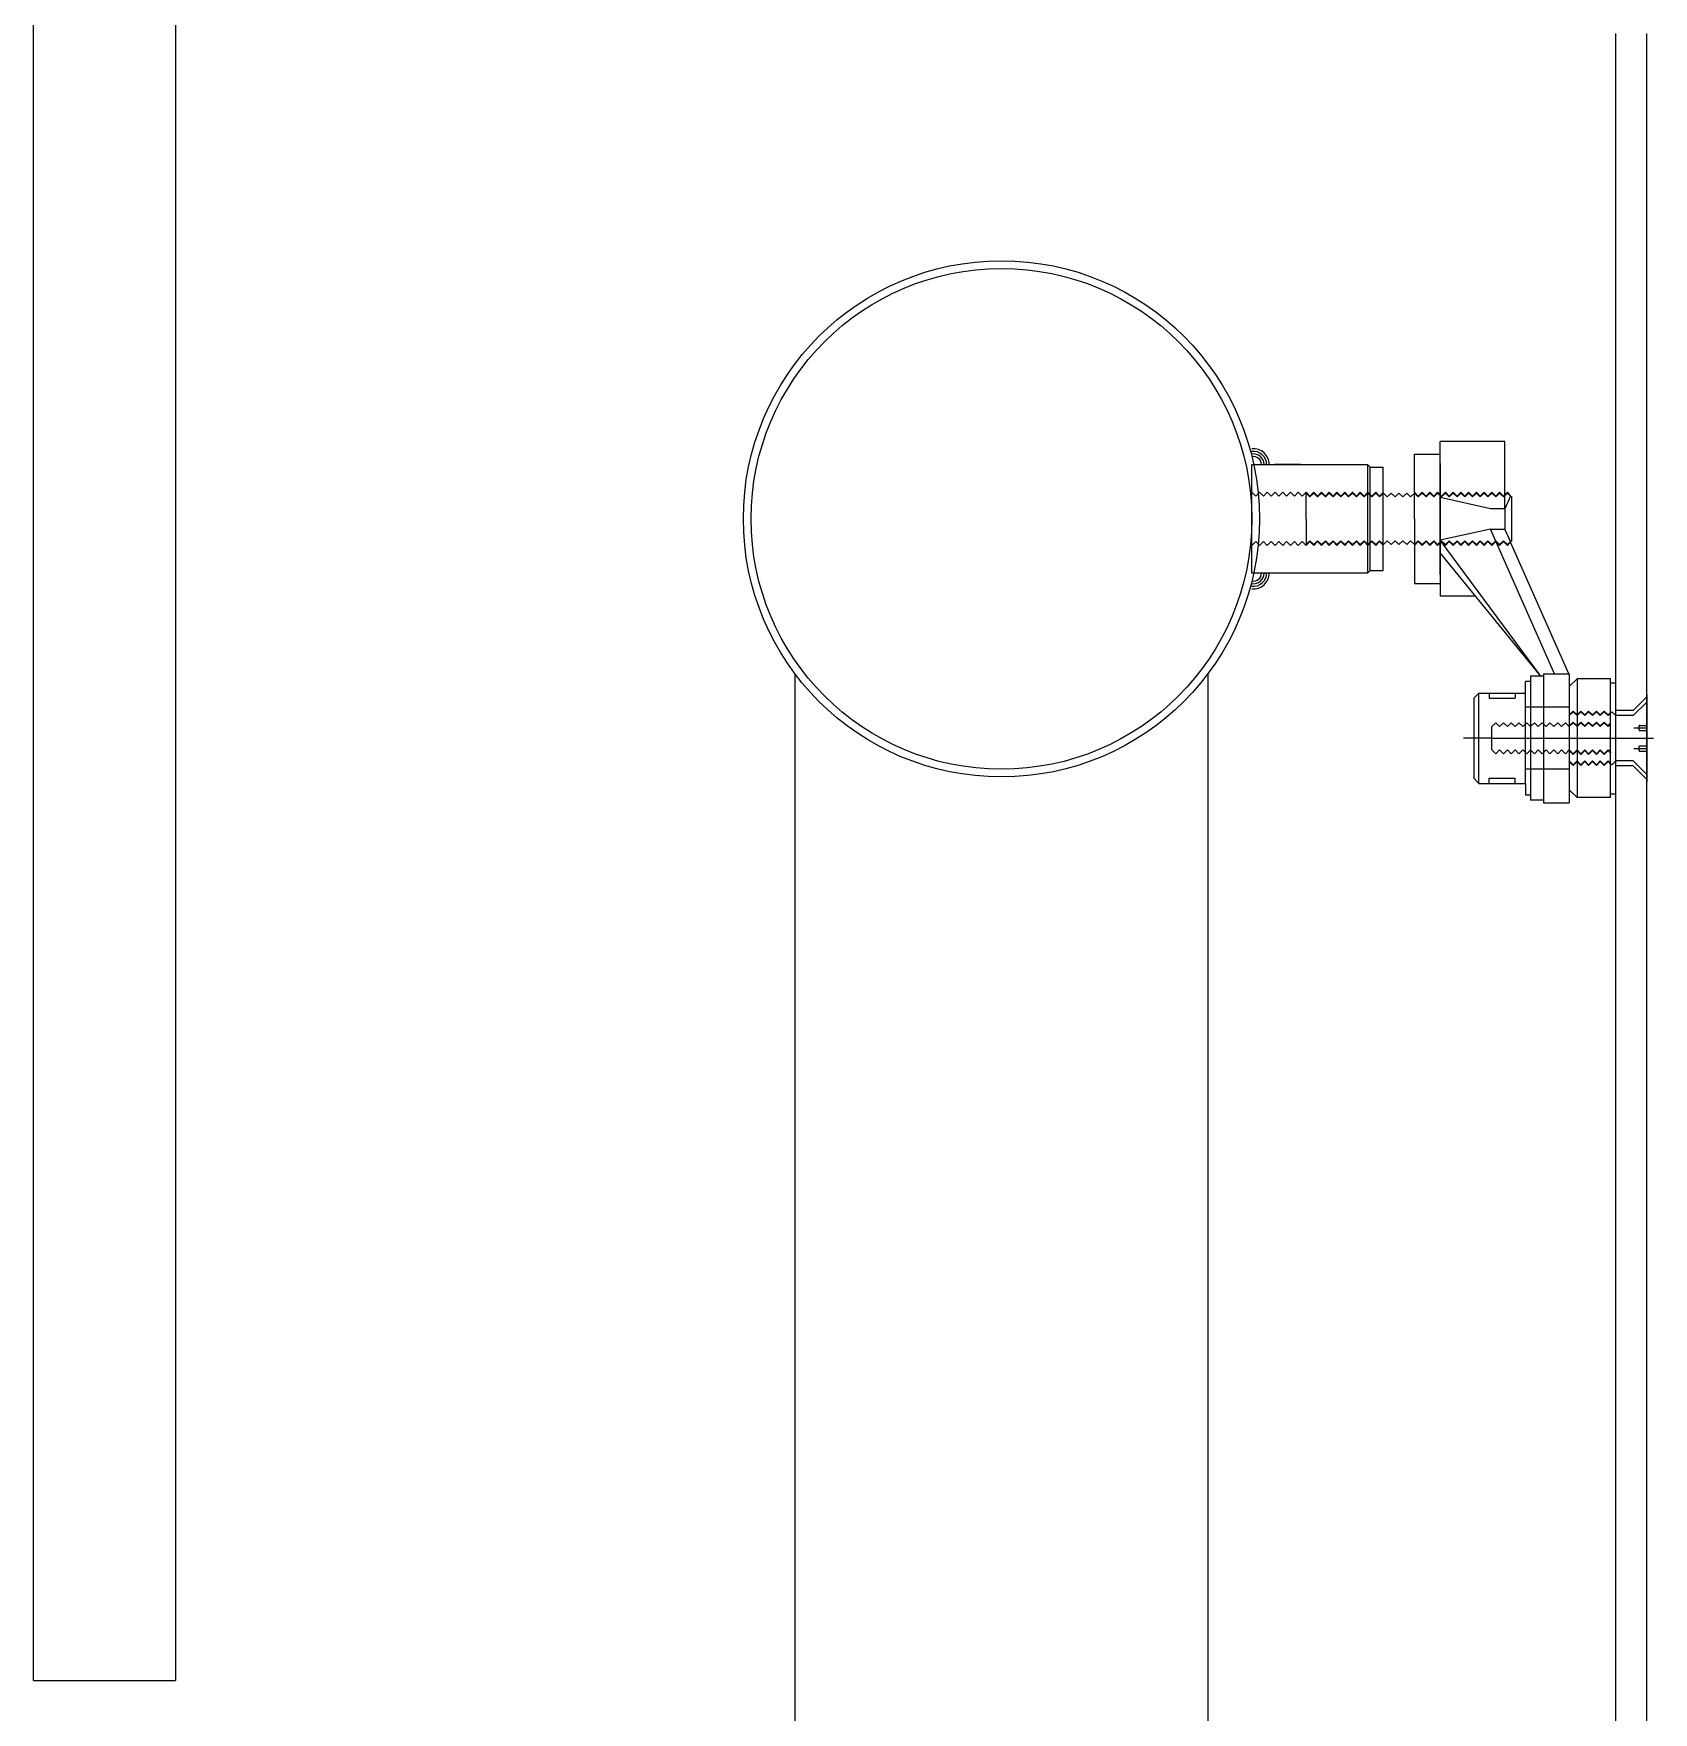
# Model space of a CAD drawing. Header units: millimetres. Extents: x -7614 to 421357, y 85218 to 341757.
# Drawn here: x 154445 to 155073, y 217364 to 218015 of the extents above; entities that cross this region are included whole.
import ezdxf

# ---------------------------------------------------------------- set-up
doc = ezdxf.new("R2010")
doc.units = ezdxf.units.MM
doc.header["$LTSCALE"] = 600
doc.header["$MEASUREMENT"] = 0
doc.linetypes.add('CENTER1', pattern=[8, 6, -1, 0, -1])
doc.linetypes.add('DASH_2', pattern=[34, 30, -1.5, 1, -1.5])
doc.layers.add('e-plan', color=9, linetype='CONTINUOUS')

msp = doc.modelspace()

# ---------------------------------------------------------------- linework, layer by layer
at = {"layer": 'e-plan'}
for p, q in [((154445.36, 217376.72), (154445.36, 219756.72)), ((154500.36, 219756.72), (154500.36, 217376.72)), ((155058.36, 216800.72), (155058.36, 218014.72)), ((155070.36, 216800.72), (155070.36, 218014.72)), ((154917.36, 217805.72), (154917.36, 217847.72)), ((154740.36, 217766.72), (154740.36, 217091.59)), ((154900.36, 217766.72), (154900.36, 217091.59)), ((154445.36, 217376.72), (154500.36, 217376.72))]:
    msp.add_line(p, q, dxfattribs=at)
at = {"layer": 'e-plan', "linetype": 'Continuous'}
for p, q in [((154990.36, 217826.72), (154990.36, 217856.72)), ((155015.36, 217856.72), (154990.36, 217856.72)), ((155015.36, 217830.63), (155015.36, 217856.72)), ((154917.36, 217847.72), (154962.24, 217847.72)), ((154936.24, 217847.72), (154926.29, 217847.72)), ((154963.24, 217846.72), (154962.24, 217847.72)), ((154962.24, 217847.72), (154962.24, 217805.72)), ((154980.36, 217837), (154980.36, 217851.72)), ((154990.36, 217848.22), (154990.36, 217826.72)), ((154990.36, 217848.22), (154990.36, 217826.72)), ((154963.24, 217846.72), (154968.24, 217846.72)), ((154963.24, 217806.72), (154963.24, 217846.72)), ((154968.24, 217836.88), (154968.24, 217846.72)), ((154968.24, 217816.83), (154968.24, 217836.6)), ((154980.36, 217826.72), (154980.36, 217836.72)), ((155009.89, 217830.65), (154990.36, 217834.97)), ((155017.53, 217835.55), (155015.36, 217830.63)), ((155018.04, 217818.04), (155018.05, 217835.4)), ((155015.36, 217830.65), (155009.89, 217830.65)), ((155015.36, 217830.63), (155015.36, 217822.78)), ((154980.36, 217826.72), (154980.36, 217816.72)), ((154990.36, 217826.72), (154990.36, 217796.72)), ((154990.36, 217805.22), (154990.36, 217826.72)), ((154990.36, 217826.72), (154990.36, 217805.22)), ((155009.89, 217822.78), (154990.36, 217818.45)), ((155034.66, 217766.72), (155009.89, 217822.78)), ((155009.89, 217822.78), (155015.36, 217822.78)), ((155017.53, 217817.88), (155015.36, 217822.78)), ((154968.24, 217806.72), (154968.24, 217816.55)), ((154980.36, 217816.43), (154980.36, 217801.72)), ((155029.29, 217765.72), (154990.36, 217818.45)), ((155040.13, 217766.72), (155017.61, 217817.69)), ((154990.36, 217813.4), (155029.18, 217765.72)), ((154962.24, 217805.72), (154917.36, 217805.72)), ((154926.6, 217805.72), (154917.36, 217805.72)), ((154962.24, 217805.72), (154963.24, 217806.72)), ((154963.24, 217806.72), (154968.24, 217806.72)), ((155003.94, 217796.72), (154990.36, 217796.72)), ((155025.36, 217763.72), (155023.36, 217763.72)), ((155030.36, 217765.72), (155025.36, 217765.72)), ((155025.36, 217765.72), (155025.36, 217717.72)), ((155030.36, 217766.73), (155030.36, 217716.73)), ((155030.36, 217766.73), (155040.36, 217766.73)), ((155040.36, 217766.73), (155040.36, 217750.75)), ((155043.36, 217764.72), (155043.36, 217732.97)), ((155056.36, 217764.72), (155043.36, 217764.72)), ((155056.36, 217763.22), (155056.36, 217764.72)), ((155056.36, 217763.22), (155058.36, 217763.22)), ((155056.36, 217751.75), (155056.36, 217763.22)), ((155005.36, 217759.22), (155003.36, 217757.22)), ((155003.36, 217757.22), (155003.36, 217726.22)), ((155005.36, 217759.22), (155023.36, 217759.22)), ((155009.36, 217757.22), (155019.36, 217757.22)), ((155065.11, 217752.47), (155070.36, 217757.72)), ((155070.36, 217758.55), (155070.36, 217724.88)), ((155040.36, 217750.47), (155040.36, 217746.5)), ((155056.36, 217747.5), (155056.36, 217751.47)), ((155065.11, 217752.47), (155058.36, 217752.47)), ((155065.11, 217750.47), (155058.36, 217750.47)), ((155040.36, 217746.22), (155040.36, 217732.97)), ((155056.36, 217736.22), (155056.36, 217747.22)), ((155067.36, 217746.42), (155067.36, 217745.02)), ((155067.36, 217738.42), (155067.36, 217737.02)), ((155040.36, 217732.68), (155040.36, 217716.73)), ((155043.36, 217732.97), (155043.36, 217718.72)), ((155056.36, 217731.97), (155056.36, 217735.93)), ((155056.36, 217718.72), (155056.36, 217731.68)), ((155065.11, 217732.97), (155058.36, 217732.97)), ((155065.11, 217730.97), (155058.36, 217730.97)), ((155065.11, 217730.97), (155070.36, 217725.72)), ((155003.36, 217726.22), (155005.36, 217724.22)), ((155005.36, 217724.22), (155023.36, 217724.22)), ((155009.36, 217726.22), (155019.36, 217726.22)), ((155025.36, 217719.72), (155023.36, 217719.72)), ((155030.36, 217717.72), (155025.36, 217717.72)), ((155056.36, 217718.72), (155043.36, 217718.72)), ((155056.36, 217720.22), (155058.36, 217720.22)), ((155030.36, 217716.73), (155040.36, 217716.73))]:
    msp.add_line(p, q, dxfattribs=at)
at = {"layer": 'e-plan', "linetype": 'DASH_2'}
for p, q in [((154980.36, 217851.72), (154990.36, 217851.72)), ((154980.36, 217801.72), (154990.36, 217801.72)), ((155040.36, 217753.72), (155023.36, 217753.72)), ((155040.36, 217729.72), (155023.36, 217729.72))]:
    msp.add_line(p, q, dxfattribs=at)
at = {"layer": 'e-plan', "linetype": 'CENTER1'}
for p, q in [((154918.86, 217835.5), (154917.36, 217837)), ((154920.36, 217837), (154918.86, 217835.5)), ((154921.86, 217835.5), (154920.36, 217837)), ((154923.36, 217837), (154921.86, 217835.5)), ((154924.86, 217835.5), (154923.36, 217837)), ((154926.36, 217837), (154924.86, 217835.5)), ((154927.86, 217835.5), (154926.36, 217837)), ((154929.36, 217837), (154927.86, 217835.5)), ((154930.86, 217835.5), (154929.36, 217837)), ((154932.36, 217837), (154930.86, 217835.5)), ((154933.86, 217835.5), (154932.36, 217837)), ((154935.36, 217837), (154933.86, 217835.5)), ((154936.86, 217835.5), (154935.36, 217837)), ((154938.36, 217837), (154936.86, 217835.5)), ((154938.36, 217837), (154939.86, 217835.5)), ((154938.36, 217836.72), (154939.86, 217835.22)), ((154938.36, 217826.72), (154938.36, 217836.72)), ((154939.86, 217835.5), (154941.36, 217837)), ((154939.86, 217835.22), (154941.36, 217836.72)), ((154941.36, 217837), (154942.86, 217835.5)), ((154941.36, 217836.72), (154942.86, 217835.22)), ((154942.86, 217835.5), (154944.36, 217837)), ((154942.86, 217835.22), (154944.36, 217836.72)), ((154944.36, 217837), (154945.86, 217835.5)), ((154944.36, 217836.72), (154945.86, 217835.22)), ((154945.86, 217835.5), (154947.36, 217837)), ((154945.86, 217835.22), (154947.36, 217836.72)), ((154947.36, 217837), (154948.86, 217835.5)), ((154947.36, 217836.72), (154948.86, 217835.22)), ((154948.86, 217835.5), (154950.36, 217837)), ((154948.86, 217835.22), (154950.36, 217836.72)), ((154950.36, 217837), (154951.86, 217835.5)), ((154950.36, 217836.72), (154951.86, 217835.22)), ((154951.86, 217835.5), (154953.36, 217837)), ((154951.86, 217835.22), (154953.36, 217836.72)), ((154953.36, 217837), (154954.86, 217835.5)), ((154953.36, 217836.72), (154954.86, 217835.22)), ((154954.86, 217835.5), (154956.36, 217837)), ((154954.86, 217835.22), (154956.36, 217836.72)), ((154956.36, 217837), (154957.86, 217835.5)), ((154956.36, 217836.72), (154957.86, 217835.22)), ((154957.86, 217835.5), (154959.36, 217837)), ((154957.86, 217835.22), (154959.36, 217836.72)), ((154959.36, 217837), (154960.86, 217835.5)), ((154959.36, 217836.72), (154960.86, 217835.22)), ((154960.86, 217835.5), (154962.36, 217837)), ((154960.86, 217835.22), (154962.36, 217836.72)), ((154962.36, 217837), (154963.86, 217835.5)), ((154962.36, 217836.72), (154963.86, 217835.22)), ((154963.86, 217835.5), (154965.36, 217837)), ((154963.86, 217835.22), (154965.36, 217836.72)), ((154965.36, 217837), (154966.86, 217835.5)), ((154965.36, 217836.72), (154966.86, 217835.22)), ((154966.86, 217835.5), (154968.24, 217836.88)), ((154966.86, 217835.22), (154968.36, 217836.72)), ((154966.86, 217835.22), (154968.36, 217836.72)), ((154968.36, 217836.72), (154969.86, 217835.22)), ((154968.36, 217836.72), (154969.86, 217835.22)), ((154969.86, 217835.22), (154971.36, 217836.72)), ((154969.86, 217835.22), (154971.36, 217836.72)), ((154971.36, 217836.72), (154972.86, 217835.22)), ((154971.36, 217836.72), (154972.86, 217835.22)), ((154972.86, 217835.22), (154974.36, 217836.72)), ((154972.86, 217835.22), (154974.36, 217836.72)), ((154974.36, 217836.72), (154975.86, 217835.22)), ((154974.36, 217836.72), (154975.86, 217835.22)), ((154975.86, 217835.22), (154977.36, 217836.72)), ((154975.86, 217835.22), (154977.36, 217836.72)), ((154977.36, 217836.72), (154978.86, 217835.22)), ((154977.36, 217836.72), (154978.86, 217835.22)), ((154977.36, 217836.72), (154978.86, 217835.22)), ((154978.86, 217835.22), (154980.36, 217836.72)), ((154978.86, 217835.22), (154980.36, 217836.72)), ((154978.86, 217835.22), (154980.36, 217836.72)), ((154980.36, 217837), (154981.86, 217835.5)), ((154980.36, 217836.72), (154981.86, 217835.22)), ((154980.36, 217836.72), (154981.86, 217835.22)), ((154980.36, 217836.72), (154981.86, 217835.22)), ((154981.86, 217835.5), (154983.36, 217837)), ((154981.86, 217835.22), (154983.36, 217836.72)), ((154981.86, 217835.22), (154982.86, 217836.22)), ((154981.86, 217835.22), (154982.86, 217836.22)), ((154983.36, 217837), (154984.86, 217835.5)), ((154983.36, 217836.72), (154984.86, 217835.22)), ((154984.86, 217835.5), (154986.36, 217837)), ((154984.86, 217835.22), (154986.36, 217836.72)), ((154986.36, 217837), (154987.86, 217835.5)), ((154986.36, 217836.72), (154987.86, 217835.22)), ((154987.86, 217835.5), (154989.36, 217837)), ((154987.86, 217835.22), (154989.36, 217836.72)), ((154989.36, 217837), (154990.86, 217835.5)), ((154989.36, 217836.72), (154990.86, 217835.22)), ((154990.86, 217835.5), (154992.36, 217837)), ((154990.86, 217835.22), (154992.36, 217836.72)), ((154992.36, 217837), (154993.86, 217835.5)), ((154992.36, 217836.72), (154993.86, 217835.22)), ((154993.86, 217835.5), (154995.36, 217837)), ((154993.86, 217835.22), (154995.36, 217836.72)), ((154993.86, 217835.5), (154994.86, 217836.5)), ((154995.36, 217837), (154996.86, 217835.5)), ((154995.36, 217836.72), (154996.86, 217835.22)), ((154996.86, 217835.5), (154998.36, 217837)), ((154996.86, 217835.22), (154998.36, 217836.72)), ((154998.36, 217837), (154999.86, 217835.5)), ((154998.36, 217836.72), (154999.86, 217835.22)), ((154999.86, 217835.5), (155001.36, 217837)), ((154999.86, 217835.22), (155001.36, 217836.72)), ((155001.36, 217837), (155002.86, 217835.5)), ((155001.36, 217836.72), (155002.86, 217835.22)), ((155002.86, 217835.5), (155004.36, 217837)), ((155002.86, 217835.22), (155004.36, 217836.72)), ((155004.36, 217837), (155005.86, 217835.5)), ((155004.36, 217836.72), (155005.86, 217835.22)), ((155005.86, 217835.5), (155007.36, 217837)), ((155005.86, 217835.22), (155007.36, 217836.72)), ((155005.86, 217835.22), (155007.36, 217836.72)), ((155007.36, 217837), (155008.86, 217835.5)), ((155007.36, 217836.72), (155008.86, 217835.22)), ((155007.36, 217836.72), (155008.86, 217835.22)), ((155008.86, 217835.5), (155010.36, 217837)), ((155008.86, 217835.22), (155010.36, 217836.72)), ((155008.86, 217835.22), (155010.36, 217836.72)), ((155010.36, 217837), (155011.86, 217835.5)), ((155010.36, 217836.72), (155011.86, 217835.22)), ((155010.36, 217836.72), (155011.86, 217835.22)), ((155011.86, 217835.5), (155013.36, 217837)), ((155011.86, 217835.22), (155013.36, 217836.72)), ((155011.86, 217835.22), (155013.36, 217836.72)), ((155013.36, 217837), (155014.86, 217835.5)), ((155013.36, 217836.72), (155014.86, 217835.22)), ((155013.36, 217836.72), (155014.86, 217835.22)), ((155014.86, 217835.5), (155016.36, 217837)), ((155014.86, 217835.22), (155016.36, 217836.72)), ((155014.86, 217835.22), (155016.36, 217836.72)), ((155016.36, 217837), (155017.62, 217835.74)), ((155016.36, 217836.72), (155017.86, 217835.22)), ((155016.36, 217836.72), (155017.86, 217835.22)), ((155017.86, 217835.22), (155018.05, 217835.4)), ((155017.86, 217835.22), (155018.05, 217835.4)), ((154938.36, 217826.72), (154938.36, 217816.72)), ((154918.86, 217817.93), (154917.36, 217816.43)), ((154920.36, 217816.43), (154918.86, 217817.93)), ((154921.86, 217817.93), (154920.36, 217816.43)), ((154923.36, 217816.43), (154921.86, 217817.93)), ((154924.86, 217817.93), (154923.36, 217816.43)), ((154926.36, 217816.43), (154924.86, 217817.93)), ((154927.86, 217817.93), (154926.36, 217816.43)), ((154929.36, 217816.43), (154927.86, 217817.93)), ((154930.86, 217817.93), (154929.36, 217816.43)), ((154932.36, 217816.43), (154930.86, 217817.93)), ((154933.86, 217817.93), (154932.36, 217816.43)), ((154935.36, 217816.43), (154933.86, 217817.93)), ((154936.86, 217817.93), (154935.36, 217816.43)), ((154938.36, 217816.43), (154936.86, 217817.93)), ((154938.36, 217816.72), (154939.86, 217818.22)), ((154938.36, 217816.72), (154939.86, 217818.22)), ((154938.36, 217816.43), (154939.86, 217817.93)), ((154939.86, 217818.22), (154941.36, 217816.72)), ((154939.86, 217818.22), (154941.36, 217816.72)), ((154939.86, 217817.93), (154941.36, 217816.43)), ((154941.36, 217816.72), (154942.86, 217818.22)), ((154941.36, 217816.72), (154942.86, 217818.22)), ((154941.36, 217816.43), (154942.86, 217817.93)), ((154942.86, 217818.22), (154944.36, 217816.72)), ((154942.86, 217818.22), (154944.36, 217816.72)), ((154942.86, 217817.93), (154944.36, 217816.43)), ((154944.36, 217816.72), (154945.86, 217818.22)), ((154944.36, 217816.72), (154945.86, 217818.22)), ((154944.36, 217816.43), (154945.86, 217817.93)), ((154945.86, 217818.22), (154947.36, 217816.72)), ((154945.86, 217818.22), (154947.36, 217816.72)), ((154945.86, 217817.93), (154947.36, 217816.43)), ((154947.36, 217816.72), (154948.86, 217818.22)), ((154947.36, 217816.72), (154948.86, 217818.22)), ((154947.36, 217816.43), (154948.86, 217817.93)), ((154948.86, 217818.22), (154950.36, 217816.72)), ((154948.86, 217818.22), (154950.36, 217816.72)), ((154948.86, 217817.93), (154950.36, 217816.43)), ((154950.36, 217816.72), (154951.86, 217818.22)), ((154950.36, 217816.72), (154951.86, 217818.22)), ((154950.36, 217816.43), (154951.86, 217817.93)), ((154951.86, 217818.22), (154953.36, 217816.72)), ((154951.86, 217818.22), (154953.36, 217816.72)), ((154951.86, 217817.93), (154953.36, 217816.43)), ((154953.36, 217816.72), (154954.86, 217818.22)), ((154953.36, 217816.72), (154954.86, 217818.22)), ((154953.36, 217816.43), (154954.86, 217817.93)), ((154954.86, 217818.22), (154956.36, 217816.72)), ((154954.86, 217818.22), (154956.36, 217816.72)), ((154954.86, 217817.93), (154956.36, 217816.43)), ((154956.36, 217816.72), (154957.86, 217818.22)), ((154956.36, 217816.72), (154957.86, 217818.22)), ((154956.36, 217816.43), (154957.86, 217817.93)), ((154957.86, 217818.22), (154959.36, 217816.72)), ((154957.86, 217818.22), (154959.36, 217816.72)), ((154957.86, 217817.93), (154959.36, 217816.43)), ((154959.36, 217816.72), (154960.86, 217818.22)), ((154959.36, 217816.72), (154960.86, 217818.22)), ((154959.36, 217816.43), (154960.86, 217817.93)), ((154960.86, 217818.22), (154962.36, 217816.72)), ((154960.86, 217818.22), (154962.36, 217816.72)), ((154960.86, 217817.93), (154962.36, 217816.43)), ((154962.36, 217816.72), (154963.86, 217818.22)), ((154962.36, 217816.72), (154963.86, 217818.22)), ((154962.36, 217816.43), (154963.86, 217817.93)), ((154963.86, 217818.22), (154965.36, 217816.72)), ((154963.86, 217818.22), (154965.36, 217816.72)), ((154963.86, 217817.93), (154965.36, 217816.43)), ((154965.36, 217816.72), (154966.86, 217818.22)), ((154965.36, 217816.72), (154966.86, 217818.22)), ((154965.36, 217816.43), (154966.86, 217817.93)), ((154966.86, 217818.22), (154968.36, 217816.72)), ((154966.86, 217818.22), (154968.36, 217816.72)), ((154966.86, 217818.22), (154968.36, 217816.72)), ((154966.86, 217818.22), (154968.36, 217816.72)), ((154966.86, 217817.93), (154968.24, 217816.55)), ((154968.36, 217816.72), (154969.86, 217818.22)), ((154968.36, 217816.72), (154969.86, 217818.22)), ((154968.36, 217816.72), (154969.86, 217818.22)), ((154968.36, 217816.72), (154969.86, 217818.22)), ((154969.86, 217818.22), (154971.36, 217816.72)), ((154969.86, 217818.22), (154971.36, 217816.72)), ((154969.86, 217818.22), (154971.36, 217816.72)), ((154969.86, 217818.22), (154971.36, 217816.72)), ((154971.36, 217816.72), (154972.86, 217818.22)), ((154971.36, 217816.72), (154972.86, 217818.22)), ((154971.36, 217816.72), (154972.86, 217818.22)), ((154971.36, 217816.72), (154972.86, 217818.22)), ((154972.86, 217818.22), (154974.36, 217816.72)), ((154972.86, 217818.22), (154974.36, 217816.72)), ((154972.86, 217818.22), (154974.36, 217816.72)), ((154972.86, 217818.22), (154974.36, 217816.72)), ((154974.36, 217816.72), (154975.86, 217818.22)), ((154974.36, 217816.72), (154975.86, 217818.22)), ((154974.36, 217816.72), (154975.86, 217818.22)), ((154974.36, 217816.72), (154975.86, 217818.22)), ((154975.86, 217818.22), (154977.36, 217816.72)), ((154975.86, 217818.22), (154977.36, 217816.72)), ((154975.86, 217818.22), (154977.36, 217816.72)), ((154975.86, 217818.22), (154977.36, 217816.72)), ((154977.36, 217816.72), (154978.86, 217818.22)), ((154977.36, 217816.72), (154978.86, 217818.22)), ((154977.36, 217816.72), (154978.86, 217818.22)), ((154977.36, 217816.72), (154978.86, 217818.22)), ((154977.36, 217816.72), (154978.86, 217818.22)), ((154977.36, 217816.72), (154978.86, 217818.22)), ((154978.86, 217818.22), (154980.36, 217816.72)), ((154978.86, 217818.22), (154980.36, 217816.72)), ((154978.86, 217818.22), (154980.36, 217816.72)), ((154978.86, 217818.22), (154980.36, 217816.72)), ((154978.86, 217818.22), (154980.36, 217816.72)), ((154978.86, 217818.22), (154980.36, 217816.72)), ((154980.36, 217816.72), (154981.86, 217818.22)), ((154980.36, 217816.72), (154981.86, 217818.22)), ((154980.36, 217816.72), (154981.86, 217818.22)), ((154980.36, 217816.72), (154981.86, 217818.22)), ((154980.36, 217816.72), (154981.86, 217818.22)), ((154980.36, 217816.72), (154981.86, 217818.22)), ((154980.36, 217816.72), (154981.86, 217818.22)), ((154980.36, 217816.72), (154981.86, 217818.22)), ((154980.36, 217816.72), (154981.86, 217818.22)), ((154980.36, 217816.43), (154981.86, 217817.93)), ((154980.36, 217816.43), (154981.86, 217817.93)), ((154980.36, 217816.43), (154981.86, 217817.93)), ((154981.86, 217818.22), (154983.36, 217816.72)), ((154981.86, 217818.22), (154982.86, 217817.22)), ((154981.86, 217818.22), (154982.86, 217817.22)), ((154981.86, 217818.22), (154982.86, 217817.22)), ((154981.86, 217818.22), (154982.86, 217817.22)), ((154981.86, 217817.93), (154983.36, 217816.43)), ((154983.36, 217816.72), (154984.86, 217818.22)), ((154983.36, 217816.43), (154984.86, 217817.93)), ((154984.86, 217818.22), (154986.36, 217816.72)), ((154984.86, 217817.93), (154986.36, 217816.43)), ((154986.36, 217816.72), (154987.86, 217818.22)), ((154986.36, 217816.43), (154987.86, 217817.93)), ((154987.86, 217818.22), (154989.36, 217816.72)), ((154987.86, 217817.93), (154989.36, 217816.43)), ((154989.36, 217816.72), (154990.86, 217818.22)), ((154989.36, 217816.43), (154990.86, 217817.93)), ((154990.86, 217818.22), (154992.36, 217816.72)), ((154990.86, 217817.93), (154992.36, 217816.43)), ((154992.36, 217816.72), (154993.86, 217818.22)), ((154992.36, 217816.43), (154993.86, 217817.93)), ((154993.86, 217818.22), (154995.36, 217816.72)), ((154993.86, 217817.93), (154995.36, 217816.43)), ((154993.86, 217817.93), (154994.86, 217816.93)), ((154995.36, 217816.72), (154996.86, 217818.22)), ((154995.36, 217816.43), (154996.86, 217817.93)), ((154996.86, 217818.22), (154998.36, 217816.72)), ((154996.86, 217817.93), (154998.36, 217816.43)), ((154998.36, 217816.72), (154999.86, 217818.22)), ((154998.36, 217816.43), (154999.86, 217817.93)), ((154999.86, 217818.22), (155001.36, 217816.72)), ((154999.86, 217817.93), (155001.36, 217816.43)), ((155001.36, 217816.72), (155002.86, 217818.22)), ((155001.36, 217816.43), (155002.86, 217817.93)), ((155002.86, 217818.22), (155004.36, 217816.72)), ((155002.86, 217817.93), (155004.36, 217816.43)), ((155004.36, 217816.72), (155005.86, 217818.22)), ((155004.36, 217816.43), (155005.86, 217817.93)), ((155005.86, 217818.22), (155007.36, 217816.72)), ((155005.86, 217818.22), (155007.36, 217816.72)), ((155005.86, 217817.93), (155007.36, 217816.43)), ((155007.36, 217816.72), (155008.86, 217818.22)), ((155007.36, 217816.72), (155008.86, 217818.22)), ((155007.36, 217816.43), (155008.86, 217817.93)), ((155008.86, 217818.22), (155010.36, 217816.72)), ((155008.86, 217818.22), (155010.36, 217816.72)), ((155008.86, 217817.93), (155010.36, 217816.43)), ((155010.36, 217816.72), (155011.86, 217818.22)), ((155010.36, 217816.72), (155011.86, 217818.22)), ((155010.36, 217816.43), (155011.86, 217817.93)), ((155011.86, 217818.22), (155013.36, 217816.72)), ((155011.86, 217818.22), (155013.36, 217816.72)), ((155011.86, 217817.93), (155013.36, 217816.43)), ((155013.36, 217816.72), (155014.86, 217818.22)), ((155013.36, 217816.72), (155014.86, 217818.22)), ((155013.36, 217816.43), (155014.86, 217817.93)), ((155014.86, 217818.22), (155016.36, 217816.72)), ((155014.86, 217818.22), (155016.36, 217816.72)), ((155014.86, 217817.93), (155016.36, 217816.43)), ((155016.36, 217816.72), (155017.86, 217818.22)), ((155016.36, 217816.72), (155017.86, 217818.22)), ((155016.36, 217816.43), (155017.62, 217817.69)), ((155017.86, 217818.22), (155018.05, 217818.03)), ((155017.86, 217818.22), (155018.05, 217818.03)), ((155023.36, 217761.86), (155023.36, 217763.72)), ((155043.36, 217764.72), (155040.36, 217761.72)), ((155005.36, 217724.22), (155005.36, 217759.22)), ((155009.36, 217759.22), (155009.36, 217757.22)), ((155019.36, 217759.22), (155019.36, 217757.22)), ((155023.36, 217724.22), (155023.36, 217761.86)), ((155040.36, 217750.75), (155041.86, 217752.25)), ((155040.36, 217750.47), (155041.86, 217751.97)), ((155040.36, 217750.47), (155041.86, 217751.97)), ((155041.86, 217752.25), (155043.36, 217750.75)), ((155041.86, 217751.97), (155043.36, 217750.47)), ((155041.86, 217751.97), (155043.36, 217750.47)), ((155043.36, 217750.75), (155044.86, 217752.25)), ((155043.36, 217750.47), (155044.86, 217751.97)), ((155043.36, 217750.47), (155044.86, 217751.97)), ((155044.86, 217752.25), (155046.36, 217750.75)), ((155044.86, 217751.97), (155046.36, 217750.47)), ((155044.86, 217751.97), (155046.36, 217750.47)), ((155046.36, 217750.75), (155047.86, 217752.25)), ((155046.36, 217750.47), (155047.86, 217751.97)), ((155046.36, 217750.47), (155047.86, 217751.97)), ((155047.86, 217752.25), (155049.36, 217750.75)), ((155047.86, 217751.97), (155049.36, 217750.47)), ((155047.86, 217751.97), (155049.36, 217750.47)), ((155049.36, 217750.75), (155050.86, 217752.25)), ((155049.36, 217750.47), (155050.86, 217751.97)), ((155049.36, 217750.47), (155050.86, 217751.97)), ((155050.86, 217752.25), (155052.36, 217750.75)), ((155050.86, 217751.97), (155052.36, 217750.47)), ((155050.86, 217751.97), (155052.36, 217750.47)), ((155052.36, 217750.75), (155053.86, 217752.25)), ((155052.36, 217750.47), (155053.86, 217751.97)), ((155052.36, 217750.47), (155053.86, 217751.97)), ((155053.86, 217752.25), (155055.36, 217750.75)), ((155053.86, 217751.97), (155055.36, 217750.47)), ((155053.86, 217751.97), (155055.36, 217750.47)), ((155055.36, 217750.47), (155056.86, 217751.97)), ((155055.36, 217750.47), (155056.86, 217751.97)), ((155055.36, 217750.75), (155056.36, 217751.75)), ((155056.86, 217751.97), (155058.36, 217750.47)), ((155070.36, 217755.72), (155065.11, 217750.47)), ((155010.36, 217746.22), (155011.86, 217747.72)), ((155010.36, 217737.22), (155010.36, 217746.22)), ((155011.86, 217747.72), (155013.36, 217746.22)), ((155013.36, 217746.22), (155014.86, 217747.72)), ((155014.86, 217747.72), (155016.36, 217746.22)), ((155016.36, 217746.22), (155017.86, 217747.72)), ((155017.86, 217747.72), (155019.36, 217746.22)), ((155019.36, 217746.22), (155020.86, 217747.72)), ((155020.86, 217747.72), (155022.36, 217746.22)), ((155022.36, 217746.22), (155023.86, 217747.72)), ((155023.86, 217747.72), (155025.36, 217746.22)), ((155025.36, 217746.22), (155026.86, 217747.72)), ((155026.86, 217747.72), (155028.36, 217746.22)), ((155028.36, 217746.22), (155029.86, 217747.72)), ((155029.86, 217747.72), (155031.36, 217746.22)), ((155031.36, 217746.22), (155032.86, 217747.72)), ((155032.86, 217747.72), (155034.36, 217746.22)), ((155034.36, 217746.22), (155035.86, 217747.72)), ((155035.86, 217747.72), (155037.36, 217746.22)), ((155037.36, 217746.22), (155038.86, 217747.72)), ((155038.86, 217747.72), (155040.36, 217746.22)), ((155040.36, 217746.5), (155041.86, 217748)), ((155040.36, 217746.22), (155041.86, 217747.72)), ((155040.36, 217746.22), (155041.86, 217747.72)), ((155040.36, 217746.22), (155041.86, 217747.72)), ((155041.86, 217748), (155043.36, 217746.5)), ((155041.86, 217747.72), (155043.36, 217746.22)), ((155041.86, 217747.72), (155043.36, 217746.22)), ((155041.86, 217747.72), (155043.36, 217746.22)), ((155043.36, 217746.5), (155044.86, 217748)), ((155043.36, 217746.22), (155044.86, 217747.72)), ((155043.36, 217746.22), (155044.86, 217747.72)), ((155043.36, 217746.22), (155044.86, 217747.72)), ((155044.86, 217748), (155046.36, 217746.5)), ((155044.86, 217747.72), (155046.36, 217746.22)), ((155044.86, 217747.72), (155046.36, 217746.22)), ((155044.86, 217747.72), (155046.36, 217746.22)), ((155046.36, 217746.5), (155047.86, 217748)), ((155046.36, 217746.22), (155047.86, 217747.72)), ((155046.36, 217746.22), (155047.86, 217747.72)), ((155046.36, 217746.22), (155047.86, 217747.72)), ((155047.86, 217748), (155049.36, 217746.5)), ((155047.86, 217747.72), (155049.36, 217746.22)), ((155047.86, 217747.72), (155049.36, 217746.22)), ((155047.86, 217747.72), (155049.36, 217746.22)), ((155049.36, 217746.5), (155050.86, 217748)), ((155049.36, 217746.22), (155050.86, 217747.72)), ((155049.36, 217746.22), (155050.86, 217747.72)), ((155049.36, 217746.22), (155050.86, 217747.72)), ((155050.86, 217748), (155052.36, 217746.5)), ((155050.86, 217747.72), (155052.36, 217746.22)), ((155050.86, 217747.72), (155052.36, 217746.22)), ((155050.86, 217747.72), (155052.36, 217746.22)), ((155052.36, 217746.5), (155053.86, 217748)), ((155052.36, 217746.22), (155053.86, 217747.72)), ((155052.36, 217746.22), (155053.86, 217747.72)), ((155052.36, 217746.22), (155053.86, 217747.72)), ((155053.86, 217748), (155055.36, 217746.5)), ((155053.86, 217747.72), (155055.36, 217746.22)), ((155053.86, 217747.72), (155055.36, 217746.22)), ((155053.86, 217747.72), (155055.36, 217746.22)), ((155055.36, 217746.5), (155056.36, 217747.5)), ((155055.36, 217746.22), (155056.36, 217747.22)), ((155055.36, 217746.22), (155056.36, 217747.22)), ((155055.36, 217746.22), (155056.36, 217747.22)), ((155065.36, 217745.72), (155070.36, 217745.72)), ((155067.66, 217746.72), (155070.36, 217746.72)), ((155067.66, 217744.72), (155070.36, 217744.72)), ((155010.36, 217741.72), (154999.35, 217741.72)), ((155010.36, 217741.72), (155072.96, 217741.72)), ((155010.36, 217737.22), (155011.86, 217735.72)), ((155011.86, 217735.72), (155013.36, 217737.22)), ((155013.36, 217737.22), (155014.86, 217735.72)), ((155014.86, 217735.72), (155016.36, 217737.22)), ((155016.36, 217737.22), (155017.86, 217735.72)), ((155017.86, 217735.72), (155019.36, 217737.22)), ((155019.36, 217737.22), (155020.86, 217735.72)), ((155020.86, 217735.72), (155022.36, 217737.22)), ((155022.36, 217737.22), (155023.86, 217735.72)), ((155023.86, 217735.72), (155025.36, 217737.22)), ((155025.36, 217737.22), (155026.86, 217735.72)), ((155026.86, 217735.72), (155028.36, 217737.22)), ((155028.36, 217737.22), (155029.86, 217735.72)), ((155029.86, 217735.72), (155031.36, 217737.22)), ((155031.36, 217737.22), (155032.86, 217735.72)), ((155032.86, 217735.72), (155034.36, 217737.22)), ((155034.36, 217737.22), (155035.86, 217735.72)), ((155035.86, 217735.72), (155037.36, 217737.22)), ((155037.36, 217737.22), (155038.86, 217735.72)), ((155038.86, 217735.72), (155040.36, 217737.22)), ((155040.36, 217737.22), (155041.86, 217735.72)), ((155040.36, 217737.22), (155041.86, 217735.72)), ((155040.36, 217736.93), (155041.86, 217735.43)), ((155041.86, 217735.72), (155043.36, 217737.22)), ((155041.86, 217735.72), (155043.36, 217737.22)), ((155041.86, 217735.43), (155043.36, 217736.93)), ((155043.36, 217737.22), (155044.86, 217735.72)), ((155043.36, 217737.22), (155044.86, 217735.72)), ((155043.36, 217736.93), (155044.86, 217735.43)), ((155044.86, 217735.72), (155046.36, 217737.22)), ((155044.86, 217735.72), (155046.36, 217737.22)), ((155044.86, 217735.43), (155046.36, 217736.93)), ((155046.36, 217737.22), (155047.86, 217735.72)), ((155046.36, 217737.22), (155047.86, 217735.72)), ((155046.36, 217736.93), (155047.86, 217735.43)), ((155047.86, 217735.72), (155049.36, 217737.22)), ((155047.86, 217735.72), (155049.36, 217737.22)), ((155047.86, 217735.43), (155049.36, 217736.93)), ((155049.36, 217737.22), (155050.86, 217735.72)), ((155049.36, 217737.22), (155050.86, 217735.72)), ((155049.36, 217736.93), (155050.86, 217735.43)), ((155050.86, 217735.72), (155052.36, 217737.22)), ((155050.86, 217735.72), (155052.36, 217737.22)), ((155050.86, 217735.43), (155052.36, 217736.93)), ((155052.36, 217737.22), (155053.86, 217735.72)), ((155052.36, 217737.22), (155053.86, 217735.72)), ((155052.36, 217736.93), (155053.86, 217735.43)), ((155053.86, 217735.72), (155055.36, 217737.22)), ((155053.86, 217735.72), (155055.36, 217737.22)), ((155053.86, 217735.43), (155055.36, 217736.93)), ((155055.36, 217737.22), (155056.36, 217736.22)), ((155055.36, 217737.22), (155056.36, 217736.22)), ((155055.36, 217736.93), (155056.36, 217735.93)), ((155065.36, 217737.72), (155070.36, 217737.72)), ((155067.66, 217738.72), (155070.36, 217738.72)), ((155067.66, 217736.72), (155070.36, 217736.72)), ((155040.36, 217732.97), (155041.86, 217731.47)), ((155040.36, 217732.68), (155041.86, 217731.18)), ((155041.86, 217731.47), (155043.36, 217732.97)), ((155041.86, 217731.18), (155043.36, 217732.68)), ((155043.36, 217732.97), (155044.86, 217731.47)), ((155043.36, 217732.68), (155044.86, 217731.18)), ((155044.86, 217731.47), (155046.36, 217732.97)), ((155044.86, 217731.18), (155046.36, 217732.68)), ((155046.36, 217732.97), (155047.86, 217731.47)), ((155046.36, 217732.68), (155047.86, 217731.18)), ((155047.86, 217731.47), (155049.36, 217732.97)), ((155047.86, 217731.18), (155049.36, 217732.68)), ((155049.36, 217732.97), (155050.86, 217731.47)), ((155049.36, 217732.68), (155050.86, 217731.18)), ((155050.86, 217731.47), (155052.36, 217732.97)), ((155050.86, 217731.18), (155052.36, 217732.68)), ((155052.36, 217732.97), (155053.86, 217731.47)), ((155052.36, 217732.68), (155053.86, 217731.18)), ((155053.86, 217731.47), (155055.36, 217732.97)), ((155053.86, 217731.18), (155055.36, 217732.68)), ((155055.36, 217732.97), (155056.86, 217731.47)), ((155055.36, 217732.68), (155056.36, 217731.68)), ((155056.86, 217731.47), (155058.36, 217732.97)), ((155070.36, 217727.72), (155065.11, 217732.97)), ((155009.36, 217724.22), (155009.36, 217726.22)), ((155019.36, 217724.22), (155019.36, 217726.22)), ((155023.36, 217724.22), (155023.36, 217719.72)), ((155043.36, 217718.72), (155040.36, 217721.72))]:
    msp.add_line(p, q, dxfattribs=at)
at = {"layer": 'e-plan'}
for radius in [100, 97]:
    msp.add_circle((154820.36, 217826.72), radius, dxfattribs=at)
at = {"layer": 'e-plan', "linetype": 'Continuous'}
for centre, radius, start, end in [((154918, 217847.74), 6.11, 359.81139, 96.01307), ((154918, 217847.74), 5.11, 359.81139, 97.19535), ((154918, 217847.74), 4.11, 359.81139, 98.95872), ((154918, 217847.74), 3.11, 359.81139, 101.87538), ((154918, 217805.7), 6.11, 263.98693, 0.18861), ((154918, 217805.7), 5.11, 262.80465, 0.18861), ((154918, 217805.7), 3.11, 258.12462, 0.18861), ((154918, 217805.7), 4.11, 261.04128, 0.18861)]:
    msp.add_arc(centre, radius, start, end, dxfattribs=at)
at = {"layer": 'e-plan', "linetype": 'CENTER1'}
for centre, start, end in [((155067.66, 217746.42), 90, 180), ((155067.66, 217745.02), 180, 270), ((155067.66, 217738.42), 90, 180), ((155067.66, 217737.02), 180, 270)]:
    msp.add_arc(centre, 0.3, start, end, dxfattribs=at)

doc.saveas('drawing.dxf')
